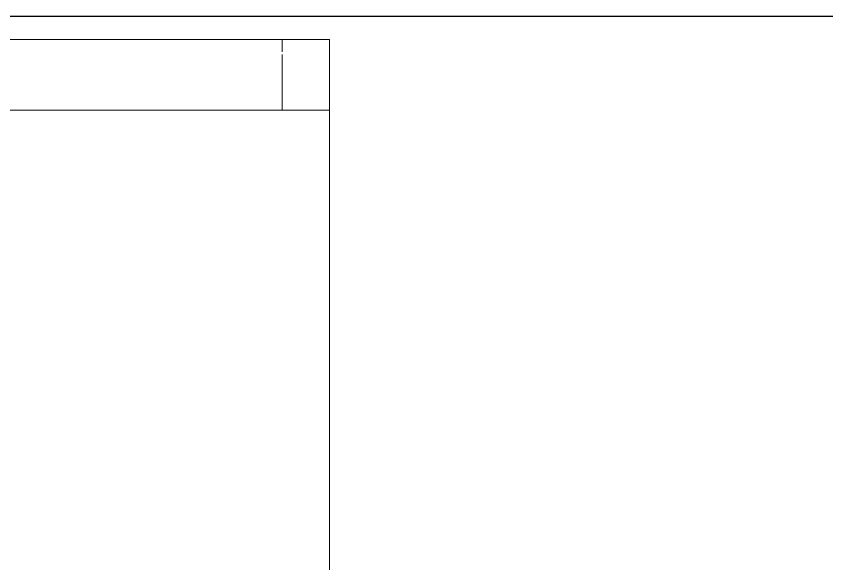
# Model space of a CAD drawing. Header units: millimetres. Extents: x 79795 to 317870, y -36033 to 97293.
# Drawn here: x 168339 to 169024, y 18944 to 19407 of the extents above; entities that cross this region are included whole.
import ezdxf

# ---------------------------------------------------------------- set-up
doc = ezdxf.new("R2010")
doc.units = ezdxf.units.MM
doc.header["$MEASUREMENT"] = 0
doc.layers.add('CSM-STL-XX-ZZ-M3-A-XXXX-00001_detached _19_04_21__rvt-1-Level 4$0$A-WALL', color=7, linetype='CONTINUOUS', lineweight=9)
doc.layers.add('I-FURN', color=8, linetype='CONTINUOUS', lineweight=9)

msp = doc.modelspace()

# ---------------------------------------------------------------- linework, layer by layer
at = {"layer": 'CSM-STL-XX-ZZ-M3-A-XXXX-00001_detached _19_04_21__rvt-1-Level 4$0$A-WALL', "lineweight": 30}
msp.add_line((167780.83, 19407.33), (173754.14, 19407.33), dxfattribs=at)
at = {"layer": 'I-FURN'}
for p, q in [((167803.69, 19387.72), (168603.69, 19387.72)), ((168603.69, 19387.72), (167803.69, 19387.72)), ((167803.69, 19387.72), (168603.69, 19387.72)), ((168563.69, 19387.72), (167843.69, 19387.72)), ((168603.69, 19387.72), (168563.69, 19387.72)), ((168563.69, 19377.15), (168563.69, 19387.72)), ((168563.69, 19377.15), (168563.69, 19387.72)), ((168603.69, 19327.72), (168603.69, 19387.72)), ((168603.69, 19387.72), (168603.69, 19327.72)), ((168603.69, 17787.72), (168603.69, 19387.72)), ((168603.69, 19387.72), (168603.69, 17787.72)), ((168563.69, 19327.72), (168563.69, 19374.83)), ((168563.69, 19327.72), (168563.69, 19374.83)), ((167843.69, 19327.72), (168563.69, 19327.72)), ((168603.69, 19327.72), (168168.69, 19327.72)), ((168563.69, 19327.72), (168603.69, 19327.72))]:
    msp.add_line(p, q, dxfattribs=at)

doc.saveas('drawing.dxf')
